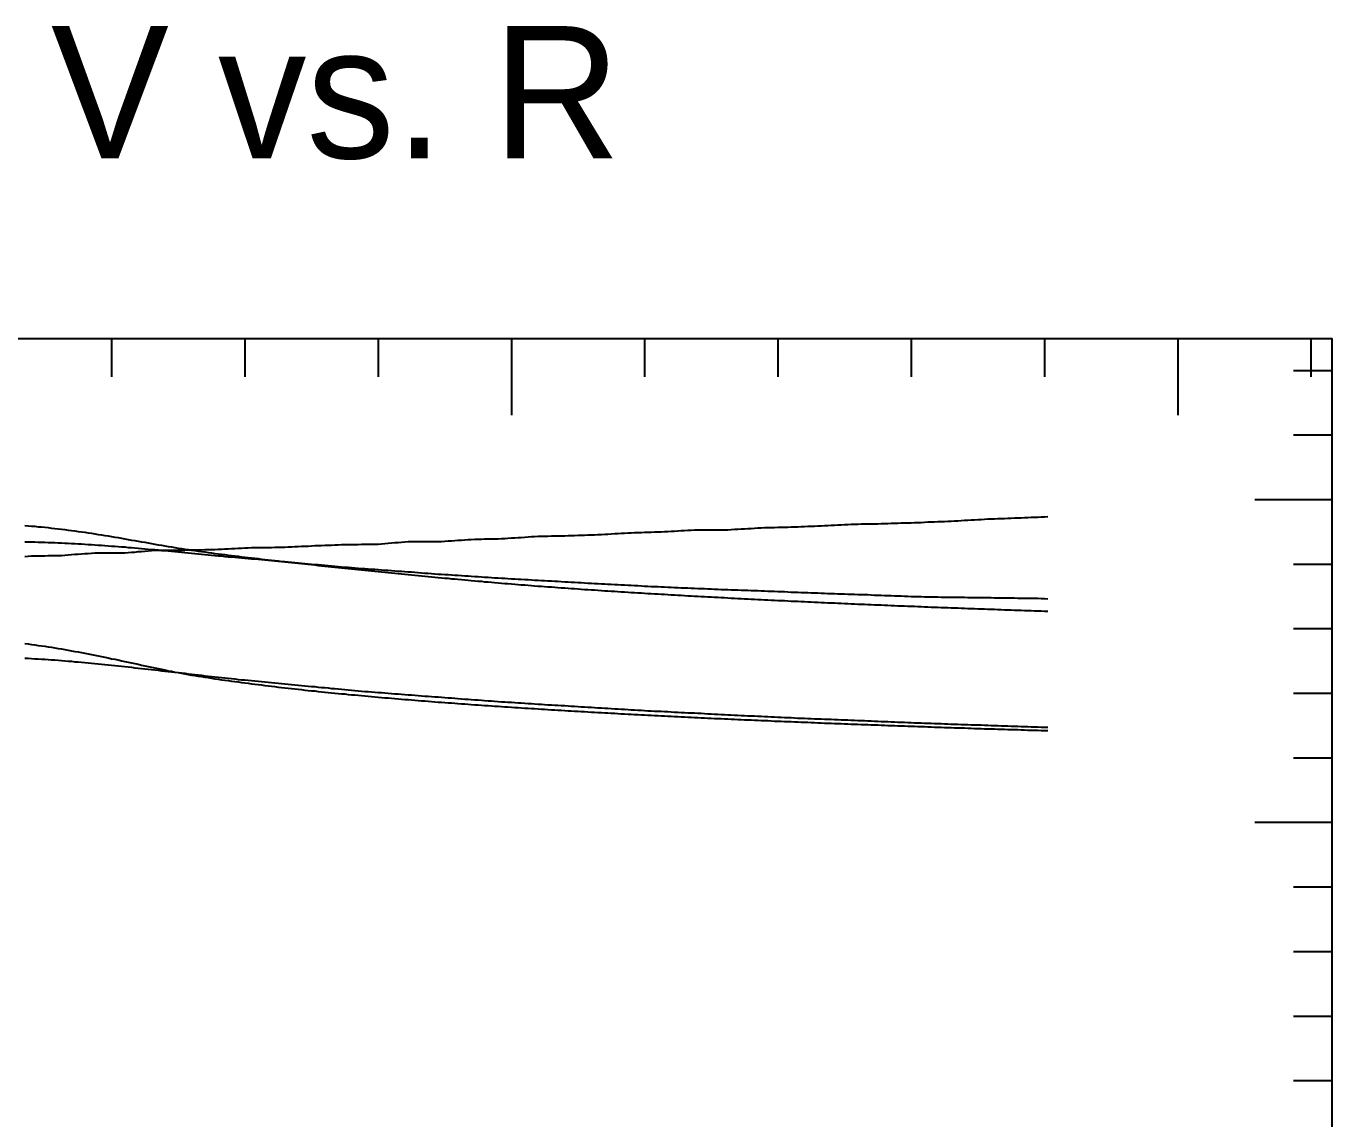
# Model space of a CAD drawing. Extents: x -35 to 179, y -35 to 147.
# Drawn here: x 70.5 to 179.2, y 56 to 147 of the extents above; entities that cross this region are included whole.
import ezdxf

# ---------------------------------------------------------------- set-up
doc = ezdxf.new("R2010")
doc.units = 0

msp = doc.modelspace()

# ---------------------------------------------------------------- linework, layer by layer
at = {"color": 0}
for p, q in [((77.64, 120.96), (77.64, 117.76)), ((88.73, 120.96), (88.73, 117.76)), ((99.82, 120.96), (99.82, 117.76)), ((110.91, 120.96), (110.91, 114.56)), ((122, 120.96), (122, 117.76)), ((133.09, 120.96), (133.09, 117.76)), ((144.18, 120.96), (144.18, 117.76)), ((155.28, 120.96), (155.28, 117.76)), ((166.37, 120.96), (166.37, 114.56)), ((177.46, 120.96), (177.46, 117.76)), ((179.2, 118.27), (176, 118.27)), ((179.2, 112.9), (176, 112.9)), ((179.2, 107.52), (172.8, 107.52)), ((179.2, 102.14), (176, 102.14)), ((179.2, 96.77), (176, 96.77)), ((179.2, 91.39), (176, 91.39)), ((179.2, 86.02), (176, 86.02)), ((179.2, 80.64), (172.8, 80.64)), ((179.2, 75.26), (176, 75.26)), ((179.2, 69.89), (176, 69.89)), ((179.2, 64.51), (176, 64.51)), ((179.2, 59.14), (176, 59.14))]:
    msp.add_line(p, q, dxfattribs=at)
msp.add_lwpolyline([(0, 0), (0, 120.96), (179.2, 120.96), (179.2, 0)], close=True, dxfattribs=at)
at = {"color": 6}
msp.add_lwpolyline([(70.43, 102.81), (70.71, 102.83), (70.98, 102.84), (71.26, 102.84), (71.54, 102.85), (71.82, 102.86), (72.09, 102.86), (72.37, 102.87), (72.65, 102.87), (72.92, 102.88), (73.2, 102.88), (73.48, 102.89), (73.76, 102.91), (74.03, 102.94), (74.31, 102.96), (74.59, 102.98), (74.87, 103), (75.14, 103.02), (75.42, 103.04), (75.7, 103.06), (75.97, 103.08), (76.25, 103.09), (76.53, 103.09), (76.81, 103.09), (77.08, 103.09), (77.36, 103.09), (77.64, 103.09), (77.92, 103.09), (78.19, 103.09), (78.47, 103.09), (78.75, 103.1), (79.02, 103.13), (79.3, 103.15), (79.58, 103.17), (79.86, 103.2), (80.13, 103.22), (80.41, 103.25), (80.69, 103.27), (80.97, 103.29), (81.24, 103.32), (81.52, 103.33), (81.8, 103.33), (82.07, 103.33), (82.35, 103.33), (82.63, 103.33), (82.91, 103.33), (83.18, 103.33), (83.46, 103.33), (83.74, 103.33), (84.02, 103.34), (84.29, 103.34), (84.57, 103.35), (84.85, 103.36), (85.12, 103.36), (85.4, 103.37), (85.68, 103.38), (85.96, 103.39), (86.23, 103.39), (86.51, 103.4), (86.79, 103.41), (87.07, 103.43), (87.34, 103.44), (87.62, 103.46), (87.9, 103.47), (88.17, 103.49), (88.45, 103.5), (88.73, 103.52), (89.01, 103.53), (89.28, 103.55), (89.56, 103.55), (89.84, 103.55), (90.12, 103.55), (90.39, 103.56), (90.67, 103.56), (90.95, 103.56), (91.22, 103.57), (91.5, 103.57), (91.78, 103.57), (92.06, 103.58), (92.33, 103.6), (92.61, 103.61), (92.89, 103.62), (93.17, 103.63), (93.44, 103.65), (93.72, 103.66), (94, 103.67), (94.27, 103.69), (94.55, 103.7), (94.83, 103.71), (95.11, 103.72), (95.38, 103.73), (95.66, 103.74), (95.94, 103.75), (96.22, 103.77), (96.49, 103.78), (96.77, 103.79), (97.05, 103.8), (97.32, 103.81), (97.6, 103.81), (97.88, 103.81), (98.16, 103.81), (98.43, 103.82), (98.71, 103.82), (98.99, 103.82), (99.27, 103.82), (99.54, 103.82), (99.82, 103.83), (100.1, 103.85), (100.37, 103.88), (100.65, 103.9), (100.93, 103.93), (101.21, 103.95), (101.48, 103.97), (101.76, 104), (102.04, 104.02), (102.32, 104.05), (102.59, 104.06), (102.87, 104.06), (103.15, 104.06), (103.42, 104.06), (103.7, 104.06), (103.98, 104.06), (104.26, 104.06), (104.53, 104.06), (104.81, 104.06), (105.09, 104.06), (105.37, 104.08), (105.64, 104.09), (105.92, 104.11), (106.2, 104.13), (106.47, 104.15), (106.75, 104.17), (107.03, 104.19), (107.31, 104.2), (107.58, 104.22), (107.86, 104.23), (108.14, 104.24), (108.42, 104.25), (108.69, 104.26), (108.97, 104.26), (109.25, 104.27), (109.52, 104.28), (109.8, 104.28), (110.08, 104.29), (110.36, 104.3), (110.63, 104.32), (110.91, 104.34), (111.19, 104.36), (111.47, 104.38), (111.74, 104.39), (112.02, 104.41), (112.3, 104.43), (112.58, 104.45), (112.85, 104.47), (113.13, 104.48), (113.41, 104.49), (113.68, 104.5), (113.96, 104.5), (114.24, 104.51), (114.52, 104.51), (114.79, 104.52), (115.07, 104.53), (115.35, 104.53), (115.63, 104.54), (115.9, 104.55), (116.18, 104.55), (116.46, 104.56), (116.73, 104.57), (117.01, 104.58), (117.29, 104.59), (117.57, 104.6), (117.84, 104.61), (118.12, 104.62), (118.4, 104.63), (118.68, 104.65), (118.95, 104.66), (119.23, 104.68), (119.51, 104.7), (119.78, 104.71), (120.06, 104.73), (120.34, 104.74), (120.62, 104.76), (120.89, 104.78), (121.17, 104.79), (121.45, 104.79), (121.73, 104.8), (122, 104.81), (122.28, 104.82), (122.56, 104.83), (122.83, 104.84), (123.11, 104.85), (123.39, 104.86), (123.67, 104.87), (123.94, 104.89), (124.22, 104.9), (124.5, 104.92), (124.78, 104.94), (125.05, 104.95), (125.33, 104.97), (125.61, 104.98), (125.88, 105), (126.16, 105.02), (126.44, 105.02), (126.72, 105.02), (126.99, 105.02), (127.27, 105.02), (127.55, 105.02), (127.83, 105.02), (128.1, 105.02), (128.38, 105.02), (128.66, 105.02), (128.93, 105.02), (129.21, 105.04), (129.49, 105.06), (129.77, 105.08), (130.04, 105.09), (130.32, 105.11), (130.6, 105.13), (130.88, 105.14), (131.15, 105.16), (131.43, 105.18), (131.71, 105.19), (131.98, 105.2), (132.26, 105.2), (132.54, 105.21), (132.82, 105.22), (133.09, 105.23), (133.37, 105.24), (133.65, 105.24), (133.93, 105.25), (134.2, 105.26), (134.48, 105.27), (134.76, 105.28), (135.03, 105.29), (135.31, 105.3), (135.59, 105.31), (135.87, 105.32), (136.14, 105.33), (136.42, 105.34), (136.7, 105.35), (136.98, 105.37), (137.25, 105.38), (137.53, 105.4), (137.81, 105.41), (138.08, 105.43), (138.36, 105.44), (138.64, 105.46), (138.92, 105.47), (139.19, 105.49), (139.47, 105.5), (139.75, 105.5), (140.03, 105.51), (140.3, 105.51), (140.58, 105.52), (140.86, 105.52), (141.13, 105.53), (141.41, 105.53), (141.69, 105.54), (141.97, 105.54), (142.24, 105.55), (142.52, 105.56), (142.8, 105.57), (143.08, 105.58), (143.35, 105.59), (143.63, 105.59), (143.91, 105.6), (144.18, 105.61), (144.46, 105.62), (144.74, 105.63), (145.02, 105.64), (145.29, 105.65), (145.57, 105.67), (145.85, 105.68), (146.13, 105.69), (146.4, 105.7), (146.68, 105.71), (146.96, 105.72), (147.23, 105.73), (147.51, 105.75), (147.79, 105.77), (148.07, 105.78), (148.34, 105.8), (148.62, 105.81), (148.9, 105.83), (149.18, 105.85), (149.45, 105.86), (149.73, 105.88), (150.01, 105.89), (150.28, 105.9), (150.56, 105.92), (150.84, 105.93), (151.12, 105.94), (151.39, 105.95), (151.67, 105.96), (151.95, 105.97), (152.23, 105.99), (152.5, 106), (152.78, 106.01), (153.06, 106.02), (153.33, 106.03), (153.61, 106.04), (153.89, 106.05), (154.17, 106.06), (154.44, 106.07), (154.72, 106.08), (155, 106.09), (155.28, 106.1), (155.55, 106.12)], dxfattribs=at)
at = {"color": 3}
for points in [[(70.43, 105.38), (70.71, 105.35), (70.98, 105.33), (71.26, 105.31), (71.54, 105.28), (71.82, 105.26), (72.09, 105.23), (72.37, 105.2), (72.65, 105.17), (72.92, 105.14), (73.2, 105.11), (73.48, 105.07), (73.76, 105.04), (74.03, 105), (74.31, 104.97), (74.59, 104.93), (74.87, 104.89), (75.14, 104.85), (75.42, 104.81), (75.7, 104.77), (75.97, 104.73), (76.25, 104.68), (76.53, 104.64), (76.81, 104.6), (77.08, 104.55), (77.36, 104.51), (77.64, 104.46), (77.92, 104.41), (78.19, 104.37), (78.47, 104.32), (78.75, 104.27), (79.02, 104.22), (79.3, 104.17), (79.58, 104.13), (79.86, 104.08), (80.13, 104.03), (80.41, 103.98), (80.69, 103.93), (80.97, 103.88), (81.24, 103.83), (81.52, 103.78), (81.8, 103.73), (82.07, 103.69), (82.35, 103.64), (82.63, 103.59), (82.91, 103.55), (83.18, 103.5), (83.46, 103.46), (83.74, 103.41), (84.02, 103.37), (84.29, 103.33), (84.57, 103.29), (84.85, 103.25), (85.12, 103.21), (85.4, 103.18), (85.68, 103.14), (85.96, 103.1), (86.23, 103.06), (86.51, 103.03), (86.79, 102.99), (87.07, 102.96), (87.34, 102.92), (87.62, 102.89), (87.9, 102.85), (88.17, 102.82), (88.45, 102.78), (88.73, 102.75), (89.01, 102.72), (89.28, 102.68), (89.56, 102.65), (89.84, 102.62), (90.12, 102.58), (90.39, 102.55), (90.67, 102.52), (90.95, 102.49), (91.22, 102.46), (91.5, 102.43), (91.78, 102.39), (92.06, 102.36), (92.33, 102.33), (92.61, 102.3), (92.89, 102.27), (93.17, 102.24), (93.44, 102.21), (93.72, 102.18), (94, 102.15), (94.27, 102.12), (94.55, 102.09), (94.83, 102.06), (95.11, 102.03), (95.38, 102), (95.66, 101.97), (95.94, 101.94), (96.22, 101.91), (96.49, 101.88), (96.77, 101.85), (97.05, 101.83), (97.32, 101.8), (97.6, 101.77), (97.88, 101.74), (98.16, 101.71), (98.43, 101.68), (98.71, 101.65), (98.99, 101.63), (99.27, 101.6), (99.54, 101.57), (99.82, 101.54), (100.1, 101.51), (100.37, 101.49), (100.65, 101.46), (100.93, 101.43), (101.21, 101.4), (101.48, 101.38), (101.76, 101.35), (102.04, 101.32), (102.32, 101.3), (102.59, 101.27), (102.87, 101.24), (103.15, 101.21), (103.42, 101.19), (103.7, 101.16), (103.98, 101.14), (104.26, 101.11), (104.53, 101.08), (104.81, 101.06), (105.09, 101.03), (105.37, 101), (105.64, 100.98), (105.92, 100.95), (106.2, 100.93), (106.47, 100.9), (106.75, 100.88), (107.03, 100.85), (107.31, 100.83), (107.58, 100.8), (107.86, 100.78), (108.14, 100.75), (108.42, 100.73), (108.69, 100.7), (108.97, 100.68), (109.25, 100.66), (109.52, 100.63), (109.8, 100.61), (110.08, 100.58), (110.36, 100.56), (110.63, 100.54), (110.91, 100.52), (111.19, 100.49), (111.47, 100.47), (111.74, 100.45), (112.02, 100.43), (112.3, 100.41), (112.58, 100.38), (112.85, 100.36), (113.13, 100.34), (113.41, 100.32), (113.68, 100.3), (113.96, 100.28), (114.24, 100.26), (114.52, 100.24), (114.79, 100.22), (115.07, 100.2), (115.35, 100.18), (115.63, 100.16), (115.9, 100.14), (116.18, 100.12), (116.46, 100.1), (116.73, 100.08), (117.01, 100.06), (117.29, 100.04), (117.57, 100.03), (117.84, 100.01), (118.12, 99.99), (118.4, 99.97), (118.68, 99.95), (118.95, 99.93), (119.23, 99.92), (119.51, 99.9), (119.78, 99.88), (120.06, 99.86), (120.34, 99.85), (120.62, 99.83), (120.89, 99.81), (121.17, 99.79), (121.45, 99.78), (121.73, 99.76), (122, 99.74), (122.28, 99.73), (122.56, 99.71), (122.83, 99.69), (123.11, 99.68), (123.39, 99.66), (123.67, 99.65), (123.94, 99.63), (124.22, 99.61), (124.5, 99.6), (124.78, 99.58), (125.05, 99.57), (125.33, 99.55), (125.61, 99.53), (125.88, 99.52), (126.16, 99.5), (126.44, 99.49), (126.72, 99.47), (126.99, 99.46), (127.27, 99.44), (127.55, 99.43), (127.83, 99.41), (128.1, 99.4), (128.38, 99.38), (128.66, 99.37), (128.93, 99.35), (129.21, 99.34), (129.49, 99.33), (129.77, 99.31), (130.04, 99.3), (130.32, 99.28), (130.6, 99.27), (130.88, 99.25), (131.15, 99.24), (131.43, 99.23), (131.71, 99.21), (131.98, 99.2), (132.26, 99.19), (132.54, 99.17), (132.82, 99.16), (133.09, 99.14), (133.37, 99.13), (133.65, 99.12), (133.93, 99.1), (134.2, 99.09), (134.48, 99.08), (134.76, 99.07), (135.03, 99.05), (135.31, 99.04), (135.59, 99.03), (135.87, 99.01), (136.14, 99), (136.42, 98.99), (136.7, 98.98), (136.98, 98.96), (137.25, 98.95), (137.53, 98.94), (137.81, 98.93), (138.08, 98.91), (138.36, 98.9), (138.64, 98.89), (138.92, 98.88), (139.19, 98.87), (139.47, 98.85), (139.75, 98.84), (140.03, 98.83), (140.3, 98.82), (140.58, 98.81), (140.86, 98.79), (141.13, 98.78), (141.41, 98.77), (141.69, 98.76), (141.97, 98.75), (142.24, 98.74), (142.52, 98.73), (142.8, 98.71), (143.08, 98.7), (143.35, 98.69), (143.63, 98.68), (143.91, 98.67), (144.18, 98.66), (144.46, 98.65), (144.74, 98.64), (145.02, 98.63), (145.29, 98.61), (145.57, 98.6), (145.85, 98.59), (146.13, 98.58), (146.4, 98.57), (146.68, 98.56), (146.96, 98.55), (147.23, 98.54), (147.51, 98.53), (147.79, 98.52), (148.07, 98.51), (148.34, 98.5), (148.62, 98.49), (148.9, 98.48), (149.18, 98.47), (149.45, 98.46), (149.73, 98.45), (150.01, 98.44), (150.28, 98.43), (150.56, 98.42), (150.84, 98.41), (151.12, 98.4), (151.39, 98.39), (151.67, 98.38), (151.95, 98.37), (152.23, 98.36), (152.5, 98.35), (152.78, 98.34), (153.06, 98.33), (153.33, 98.32), (153.61, 98.31), (153.89, 98.3), (154.17, 98.29), (154.44, 98.28), (154.72, 98.27), (155, 98.26), (155.28, 98.25), (155.55, 98.24)], [(70.43, 95.55), (70.71, 95.52), (70.98, 95.48), (71.26, 95.44), (71.54, 95.4), (71.82, 95.36), (72.09, 95.32), (72.37, 95.28), (72.65, 95.24), (72.92, 95.19), (73.2, 95.15), (73.48, 95.1), (73.76, 95.05), (74.03, 95), (74.31, 94.95), (74.59, 94.9), (74.87, 94.85), (75.14, 94.8), (75.42, 94.74), (75.7, 94.69), (75.97, 94.63), (76.25, 94.58), (76.53, 94.52), (76.81, 94.47), (77.08, 94.41), (77.36, 94.35), (77.64, 94.29), (77.92, 94.24), (78.19, 94.18), (78.47, 94.12), (78.75, 94.06), (79.02, 94), (79.3, 93.94), (79.58, 93.88), (79.86, 93.82), (80.13, 93.76), (80.41, 93.7), (80.69, 93.64), (80.97, 93.58), (81.24, 93.52), (81.52, 93.46), (81.8, 93.41), (82.07, 93.35), (82.35, 93.29), (82.63, 93.24), (82.91, 93.18), (83.18, 93.13), (83.46, 93.08), (83.74, 93.03), (84.02, 92.98), (84.29, 92.93), (84.57, 92.89), (84.85, 92.84), (85.12, 92.8), (85.4, 92.75), (85.68, 92.71), (85.96, 92.67), (86.23, 92.62), (86.51, 92.58), (86.79, 92.54), (87.07, 92.5), (87.34, 92.46), (87.62, 92.42), (87.9, 92.39), (88.17, 92.35), (88.45, 92.31), (88.73, 92.28), (89.01, 92.24), (89.28, 92.2), (89.56, 92.17), (89.84, 92.13), (90.12, 92.1), (90.39, 92.06), (90.67, 92.03), (90.95, 92), (91.22, 91.96), (91.5, 91.93), (91.78, 91.9), (92.06, 91.87), (92.33, 91.84), (92.61, 91.81), (92.89, 91.77), (93.17, 91.74), (93.44, 91.71), (93.72, 91.68), (94, 91.65), (94.27, 91.62), (94.55, 91.6), (94.83, 91.57), (95.11, 91.54), (95.38, 91.51), (95.66, 91.48), (95.94, 91.45), (96.22, 91.43), (96.49, 91.4), (96.77, 91.37), (97.05, 91.35), (97.32, 91.32), (97.6, 91.29), (97.88, 91.27), (98.16, 91.24), (98.43, 91.22), (98.71, 91.19), (98.99, 91.17), (99.27, 91.14), (99.54, 91.12), (99.82, 91.09), (100.1, 91.07), (100.37, 91.04), (100.65, 91.02), (100.93, 91), (101.21, 90.97), (101.48, 90.95), (101.76, 90.93), (102.04, 90.9), (102.32, 90.88), (102.59, 90.86), (102.87, 90.84), (103.15, 90.81), (103.42, 90.79), (103.7, 90.77), (103.98, 90.75), (104.26, 90.73), (104.53, 90.7), (104.81, 90.68), (105.09, 90.66), (105.37, 90.64), (105.64, 90.62), (105.92, 90.6), (106.2, 90.58), (106.47, 90.56), (106.75, 90.54), (107.03, 90.52), (107.31, 90.5), (107.58, 90.48), (107.86, 90.46), (108.14, 90.44), (108.42, 90.42), (108.69, 90.4), (108.97, 90.38), (109.25, 90.36), (109.52, 90.34), (109.8, 90.33), (110.08, 90.31), (110.36, 90.29), (110.63, 90.27), (110.91, 90.25), (111.19, 90.23), (111.47, 90.22), (111.74, 90.2), (112.02, 90.18), (112.3, 90.16), (112.58, 90.14), (112.85, 90.13), (113.13, 90.11), (113.41, 90.09), (113.68, 90.08), (113.96, 90.06), (114.24, 90.04), (114.52, 90.02), (114.79, 90.01), (115.07, 89.99), (115.35, 89.97), (115.63, 89.96), (115.9, 89.94), (116.18, 89.93), (116.46, 89.91), (116.73, 89.89), (117.01, 89.88), (117.29, 89.86), (117.57, 89.85), (117.84, 89.83), (118.12, 89.82), (118.4, 89.8), (118.68, 89.78), (118.95, 89.77), (119.23, 89.75), (119.51, 89.74), (119.78, 89.72), (120.06, 89.71), (120.34, 89.69), (120.62, 89.68), (120.89, 89.66), (121.17, 89.65), (121.45, 89.64), (121.73, 89.62), (122, 89.61), (122.28, 89.59), (122.56, 89.58), (122.83, 89.56), (123.11, 89.55), (123.39, 89.54), (123.67, 89.52), (123.94, 89.51), (124.22, 89.49), (124.5, 89.48), (124.78, 89.47), (125.05, 89.45), (125.33, 89.44), (125.61, 89.43), (125.88, 89.41), (126.16, 89.4), (126.44, 89.39), (126.72, 89.37), (126.99, 89.36), (127.27, 89.35), (127.55, 89.34), (127.83, 89.32), (128.1, 89.31), (128.38, 89.3), (128.66, 89.28), (128.93, 89.27), (129.21, 89.26), (129.49, 89.25), (129.77, 89.23), (130.04, 89.22), (130.32, 89.21), (130.6, 89.2), (130.88, 89.19), (131.15, 89.17), (131.43, 89.16), (131.71, 89.15), (131.98, 89.14), (132.26, 89.13), (132.54, 89.11), (132.82, 89.1), (133.09, 89.09), (133.37, 89.08), (133.65, 89.07), (133.93, 89.06), (134.2, 89.05), (134.48, 89.03), (134.76, 89.02), (135.03, 89.01), (135.31, 89), (135.59, 88.99), (135.87, 88.98), (136.14, 88.97), (136.42, 88.96), (136.7, 88.94), (136.98, 88.93), (137.25, 88.92), (137.53, 88.91), (137.81, 88.9), (138.08, 88.89), (138.36, 88.88), (138.64, 88.87), (138.92, 88.86), (139.19, 88.85), (139.47, 88.84), (139.75, 88.83), (140.03, 88.82), (140.3, 88.81), (140.58, 88.8), (140.86, 88.79), (141.13, 88.78), (141.41, 88.77), (141.69, 88.76), (141.97, 88.75), (142.24, 88.74), (142.52, 88.73), (142.8, 88.72), (143.08, 88.71), (143.35, 88.7), (143.63, 88.69), (143.91, 88.68), (144.18, 88.67), (144.46, 88.66), (144.74, 88.65), (145.02, 88.64), (145.29, 88.63), (145.57, 88.62), (145.85, 88.61), (146.13, 88.6), (146.4, 88.59), (146.68, 88.58), (146.96, 88.57), (147.23, 88.56), (147.51, 88.55), (147.79, 88.54), (148.07, 88.54), (148.34, 88.53), (148.62, 88.52), (148.9, 88.51), (149.18, 88.5), (149.45, 88.49), (149.73, 88.48), (150.01, 88.47), (150.28, 88.46), (150.56, 88.45), (150.84, 88.45), (151.12, 88.44), (151.39, 88.43), (151.67, 88.42), (151.95, 88.41), (152.23, 88.4), (152.5, 88.39), (152.78, 88.39), (153.06, 88.38), (153.33, 88.37), (153.61, 88.36), (153.89, 88.35), (154.17, 88.34), (154.44, 88.34), (154.72, 88.33), (155, 88.32), (155.28, 88.31), (155.55, 88.3)]]:
    msp.add_lwpolyline(points, dxfattribs=at)
at = {"color": 4}
for points in [[(70.43, 104.03), (70.71, 104.02), (70.98, 104.02), (71.26, 104.01), (71.54, 104), (71.82, 103.99), (72.09, 103.98), (72.37, 103.97), (72.65, 103.96), (72.92, 103.95), (73.2, 103.94), (73.48, 103.93), (73.76, 103.91), (74.03, 103.9), (74.31, 103.88), (74.59, 103.87), (74.87, 103.85), (75.14, 103.84), (75.42, 103.82), (75.7, 103.8), (75.97, 103.79), (76.25, 103.77), (76.53, 103.75), (76.81, 103.73), (77.08, 103.71), (77.36, 103.69), (77.64, 103.67), (77.92, 103.65), (78.19, 103.63), (78.47, 103.61), (78.75, 103.59), (79.02, 103.56), (79.3, 103.54), (79.58, 103.52), (79.86, 103.49), (80.13, 103.47), (80.41, 103.44), (80.69, 103.42), (80.97, 103.39), (81.24, 103.37), (81.52, 103.34), (81.8, 103.31), (82.07, 103.29), (82.35, 103.26), (82.63, 103.24), (82.91, 103.21), (83.18, 103.18), (83.46, 103.16), (83.74, 103.13), (84.02, 103.1), (84.29, 103.08), (84.57, 103.05), (84.85, 103.02), (85.12, 102.99), (85.4, 102.97), (85.68, 102.94), (85.96, 102.92), (86.23, 102.89), (86.51, 102.86), (86.79, 102.84), (87.07, 102.81), (87.34, 102.78), (87.62, 102.76), (87.9, 102.73), (88.17, 102.71), (88.45, 102.68), (88.73, 102.66), (89.01, 102.64), (89.28, 102.61), (89.56, 102.59), (89.84, 102.57), (90.12, 102.54), (90.39, 102.52), (90.67, 102.49), (90.95, 102.47), (91.22, 102.44), (91.5, 102.42), (91.78, 102.39), (92.06, 102.37), (92.33, 102.35), (92.61, 102.32), (92.89, 102.3), (93.17, 102.27), (93.44, 102.25), (93.72, 102.22), (94, 102.19), (94.27, 102.17), (94.55, 102.14), (94.83, 102.12), (95.11, 102.09), (95.38, 102.07), (95.66, 102.04), (95.94, 102.01), (96.22, 101.99), (96.49, 101.96), (96.77, 101.94), (97.05, 101.92), (97.32, 101.9), (97.6, 101.87), (97.88, 101.85), (98.16, 101.83), (98.43, 101.8), (98.71, 101.79), (98.99, 101.76), (99.27, 101.75), (99.54, 101.73), (99.82, 101.71), (100.1, 101.69), (100.37, 101.67), (100.65, 101.65), (100.93, 101.63), (101.21, 101.61), (101.48, 101.59), (101.76, 101.57), (102.04, 101.55), (102.32, 101.53), (102.59, 101.51), (102.87, 101.49), (103.15, 101.46), (103.42, 101.44), (103.7, 101.42), (103.98, 101.4), (104.26, 101.38), (104.53, 101.36), (104.81, 101.34), (105.09, 101.32), (105.37, 101.31), (105.64, 101.29), (105.92, 101.27), (106.2, 101.25), (106.47, 101.23), (106.75, 101.21), (107.03, 101.2), (107.31, 101.18), (107.58, 101.16), (107.86, 101.14), (108.14, 101.12), (108.42, 101.1), (108.69, 101.09), (108.97, 101.07), (109.25, 101.05), (109.52, 101.03), (109.8, 101.02), (110.08, 101), (110.36, 100.98), (110.63, 100.96), (110.91, 100.95), (111.19, 100.93), (111.47, 100.91), (111.74, 100.9), (112.02, 100.88), (112.3, 100.87), (112.58, 100.85), (112.85, 100.84), (113.13, 100.82), (113.41, 100.8), (113.68, 100.79), (113.96, 100.77), (114.24, 100.76), (114.52, 100.74), (114.79, 100.73), (115.07, 100.71), (115.35, 100.7), (115.63, 100.68), (115.9, 100.67), (116.18, 100.65), (116.46, 100.64), (116.73, 100.62), (117.01, 100.61), (117.29, 100.59), (117.57, 100.58), (117.84, 100.56), (118.12, 100.55), (118.4, 100.53), (118.68, 100.52), (118.95, 100.5), (119.23, 100.49), (119.51, 100.47), (119.78, 100.46), (120.06, 100.44), (120.34, 100.43), (120.62, 100.41), (120.89, 100.4), (121.17, 100.38), (121.45, 100.37), (121.73, 100.35), (122, 100.34), (122.28, 100.33), (122.56, 100.31), (122.83, 100.3), (123.11, 100.29), (123.39, 100.28), (123.67, 100.26), (123.94, 100.25), (124.22, 100.24), (124.5, 100.22), (124.78, 100.21), (125.05, 100.2), (125.33, 100.19), (125.61, 100.18), (125.88, 100.16), (126.16, 100.15), (126.44, 100.14), (126.72, 100.13), (126.99, 100.12), (127.27, 100.11), (127.55, 100.1), (127.83, 100.09), (128.1, 100.07), (128.38, 100.06), (128.66, 100.05), (128.93, 100.04), (129.21, 100.03), (129.49, 100.02), (129.77, 100.01), (130.04, 100), (130.32, 100), (130.6, 99.99), (130.88, 99.98), (131.15, 99.97), (131.43, 99.96), (131.71, 99.95), (131.98, 99.93), (132.26, 99.92), (132.54, 99.91), (132.82, 99.9), (133.09, 99.89), (133.37, 99.88), (133.65, 99.87), (133.93, 99.85), (134.2, 99.84), (134.48, 99.83), (134.76, 99.82), (135.03, 99.81), (135.31, 99.8), (135.59, 99.79), (135.87, 99.78), (136.14, 99.77), (136.42, 99.76), (136.7, 99.75), (136.98, 99.74), (137.25, 99.73), (137.53, 99.72), (137.81, 99.71), (138.08, 99.7), (138.36, 99.69), (138.64, 99.68), (138.92, 99.67), (139.19, 99.66), (139.47, 99.65), (139.75, 99.64), (140.03, 99.63), (140.3, 99.62), (140.58, 99.62), (140.86, 99.6), (141.13, 99.59), (141.41, 99.58), (141.69, 99.57), (141.97, 99.56), (142.24, 99.55), (142.52, 99.54), (142.8, 99.53), (143.08, 99.52), (143.35, 99.51), (143.63, 99.5), (143.91, 99.49), (144.18, 99.48), (144.46, 99.47), (144.74, 99.47), (145.02, 99.46), (145.29, 99.45), (145.57, 99.45), (145.85, 99.44), (146.13, 99.43), (146.4, 99.43), (146.68, 99.42), (146.96, 99.42), (147.23, 99.42), (147.51, 99.41), (147.79, 99.41), (148.07, 99.41), (148.34, 99.4), (148.62, 99.4), (148.9, 99.39), (149.18, 99.39), (149.45, 99.39), (149.73, 99.38), (150.01, 99.38), (150.28, 99.38), (150.56, 99.37), (150.84, 99.37), (151.12, 99.36), (151.39, 99.36), (151.67, 99.36), (151.95, 99.35), (152.23, 99.35), (152.5, 99.35), (152.78, 99.35), (153.06, 99.34), (153.33, 99.34), (153.61, 99.34), (153.89, 99.33), (154.17, 99.33), (154.44, 99.33), (154.72, 99.32), (155, 99.31), (155.28, 99.29), (155.55, 99.28)], [(70.43, 94.34), (70.71, 94.33), (70.98, 94.31), (71.26, 94.29), (71.54, 94.28), (71.82, 94.26), (72.09, 94.24), (72.37, 94.22), (72.65, 94.2), (72.92, 94.18), (73.2, 94.16), (73.48, 94.14), (73.76, 94.12), (74.03, 94.09), (74.31, 94.07), (74.59, 94.04), (74.87, 94.02), (75.14, 94), (75.42, 93.97), (75.7, 93.95), (75.97, 93.92), (76.25, 93.89), (76.53, 93.87), (76.81, 93.84), (77.08, 93.81), (77.36, 93.78), (77.64, 93.75), (77.92, 93.72), (78.19, 93.69), (78.47, 93.67), (78.75, 93.64), (79.02, 93.61), (79.3, 93.57), (79.58, 93.54), (79.86, 93.51), (80.13, 93.48), (80.41, 93.45), (80.69, 93.42), (80.97, 93.39), (81.24, 93.36), (81.52, 93.32), (81.8, 93.29), (82.07, 93.26), (82.35, 93.23), (82.63, 93.19), (82.91, 93.16), (83.18, 93.13), (83.46, 93.1), (83.74, 93.07), (84.02, 93.03), (84.29, 93), (84.57, 92.97), (84.85, 92.94), (85.12, 92.91), (85.4, 92.87), (85.68, 92.84), (85.96, 92.81), (86.23, 92.78), (86.51, 92.75), (86.79, 92.72), (87.07, 92.69), (87.34, 92.66), (87.62, 92.63), (87.9, 92.6), (88.17, 92.57), (88.45, 92.54), (88.73, 92.52), (89.01, 92.49), (89.28, 92.46), (89.56, 92.44), (89.84, 92.41), (90.12, 92.38), (90.39, 92.36), (90.67, 92.33), (90.95, 92.3), (91.22, 92.28), (91.5, 92.25), (91.78, 92.22), (92.06, 92.2), (92.33, 92.17), (92.61, 92.14), (92.89, 92.12), (93.17, 92.09), (93.44, 92.06), (93.72, 92.04), (94, 92.01), (94.27, 91.98), (94.55, 91.96), (94.83, 91.93), (95.11, 91.9), (95.38, 91.88), (95.66, 91.85), (95.94, 91.82), (96.22, 91.8), (96.49, 91.77), (96.77, 91.75), (97.05, 91.72), (97.32, 91.69), (97.6, 91.67), (97.88, 91.64), (98.16, 91.62), (98.43, 91.59), (98.71, 91.57), (98.99, 91.55), (99.27, 91.53), (99.54, 91.5), (99.82, 91.48), (100.1, 91.46), (100.37, 91.44), (100.65, 91.41), (100.93, 91.39), (101.21, 91.37), (101.48, 91.35), (101.76, 91.33), (102.04, 91.31), (102.32, 91.29), (102.59, 91.27), (102.87, 91.25), (103.15, 91.22), (103.42, 91.2), (103.7, 91.18), (103.98, 91.16), (104.26, 91.14), (104.53, 91.12), (104.81, 91.1), (105.09, 91.08), (105.37, 91.06), (105.64, 91.04), (105.92, 91.02), (106.2, 91), (106.47, 90.97), (106.75, 90.95), (107.03, 90.93), (107.31, 90.91), (107.58, 90.89), (107.86, 90.87), (108.14, 90.85), (108.42, 90.83), (108.69, 90.81), (108.97, 90.79), (109.25, 90.77), (109.52, 90.75), (109.8, 90.73), (110.08, 90.71), (110.36, 90.69), (110.63, 90.67), (110.91, 90.66), (111.19, 90.64), (111.47, 90.62), (111.74, 90.6), (112.02, 90.58), (112.3, 90.56), (112.58, 90.55), (112.85, 90.53), (113.13, 90.51), (113.41, 90.5), (113.68, 90.48), (113.96, 90.46), (114.24, 90.44), (114.52, 90.43), (114.79, 90.41), (115.07, 90.39), (115.35, 90.38), (115.63, 90.36), (115.9, 90.34), (116.18, 90.33), (116.46, 90.31), (116.73, 90.29), (117.01, 90.28), (117.29, 90.26), (117.57, 90.24), (117.84, 90.22), (118.12, 90.21), (118.4, 90.19), (118.68, 90.17), (118.95, 90.16), (119.23, 90.14), (119.51, 90.12), (119.78, 90.11), (120.06, 90.09), (120.34, 90.08), (120.62, 90.06), (120.89, 90.04), (121.17, 90.03), (121.45, 90.01), (121.73, 89.99), (122, 89.98), (122.28, 89.96), (122.56, 89.95), (122.83, 89.93), (123.11, 89.92), (123.39, 89.91), (123.67, 89.89), (123.94, 89.88), (124.22, 89.86), (124.5, 89.85), (124.78, 89.83), (125.05, 89.82), (125.33, 89.81), (125.61, 89.79), (125.88, 89.78), (126.16, 89.77), (126.44, 89.75), (126.72, 89.74), (126.99, 89.73), (127.27, 89.71), (127.55, 89.7), (127.83, 89.68), (128.1, 89.67), (128.38, 89.65), (128.66, 89.64), (128.93, 89.62), (129.21, 89.61), (129.49, 89.6), (129.77, 89.58), (130.04, 89.57), (130.32, 89.55), (130.6, 89.54), (130.88, 89.53), (131.15, 89.52), (131.43, 89.5), (131.71, 89.49), (131.98, 89.48), (132.26, 89.47), (132.54, 89.45), (132.82, 89.44), (133.09, 89.43), (133.37, 89.42), (133.65, 89.4), (133.93, 89.39), (134.2, 89.38), (134.48, 89.36), (134.76, 89.35), (135.03, 89.34), (135.31, 89.33), (135.59, 89.31), (135.87, 89.3), (136.14, 89.29), (136.42, 89.28), (136.7, 89.27), (136.98, 89.26), (137.25, 89.25), (137.53, 89.24), (137.81, 89.23), (138.08, 89.22), (138.36, 89.21), (138.64, 89.2), (138.92, 89.19), (139.19, 89.18), (139.47, 89.17), (139.75, 89.15), (140.03, 89.14), (140.3, 89.13), (140.58, 89.12), (140.86, 89.11), (141.13, 89.1), (141.41, 89.09), (141.69, 89.07), (141.97, 89.06), (142.24, 89.05), (142.52, 89.04), (142.8, 89.02), (143.08, 89.01), (143.35, 89), (143.63, 88.99), (143.91, 88.98), (144.18, 88.97), (144.46, 88.96), (144.74, 88.95), (145.02, 88.94), (145.29, 88.93), (145.57, 88.92), (145.85, 88.91), (146.13, 88.9), (146.4, 88.89), (146.68, 88.88), (146.96, 88.87), (147.23, 88.86), (147.51, 88.85), (147.79, 88.84), (148.07, 88.83), (148.34, 88.82), (148.62, 88.81), (148.9, 88.8), (149.18, 88.79), (149.45, 88.79), (149.73, 88.78), (150.01, 88.77), (150.28, 88.76), (150.56, 88.75), (150.84, 88.74), (151.12, 88.73), (151.39, 88.72), (151.67, 88.71), (151.95, 88.7), (152.23, 88.69), (152.5, 88.68), (152.78, 88.67), (153.06, 88.66), (153.33, 88.65), (153.61, 88.64), (153.89, 88.63), (154.17, 88.62), (154.44, 88.62), (154.72, 88.61), (155, 88.6), (155.28, 88.59), (155.55, 88.58)]]:
    msp.add_lwpolyline(points, dxfattribs=at)

# ---------------------------------------------------------------- texts
at = {"color": 0}
msp.add_text('V vs. R', height=11, dxfattribs=at).set_placement((72.6, 135.96))

doc.saveas('drawing.dxf')
